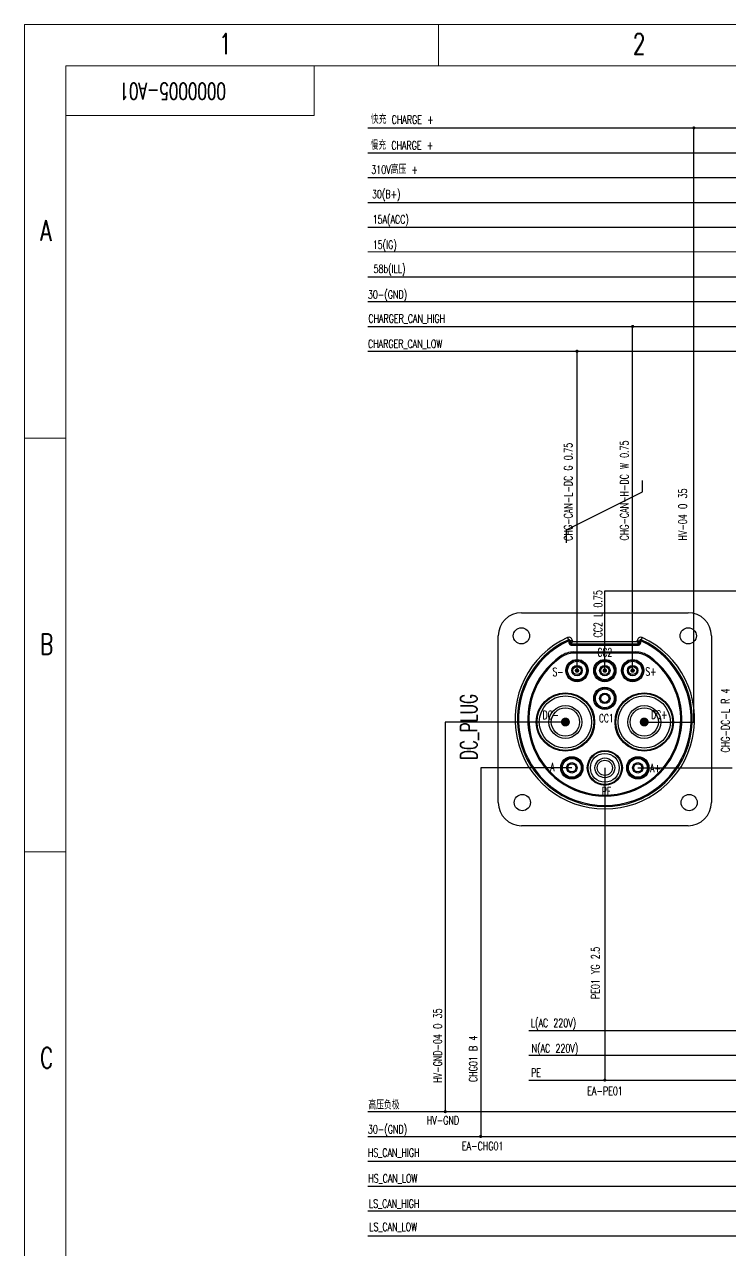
# Model space of a CAD drawing. Header units: millimetres. Extents: x 944 to 3046, y -306 to 288.
# Drawn here: x 943.6 to 1114.2, y -8 to 288.4 of the extents above; entities that cross this region are included whole.
import ezdxf

# ---------------------------------------------------------------- set-up
doc = ezdxf.new("R2010")
doc.units = ezdxf.units.MM
doc.linetypes.add('DASHED', pattern=[19.05, 12.7, -6.35])
doc.layers.add('0Filament', color=7, linetype='Continuous', lineweight=20)
doc.layers.add('IG电', color=30, linetype='Continuous', lineweight=20)
for name, color, linetype in [('310V高压地', 60, 'Continuous'), ('310V高压电源', 221, 'Continuous'), ('3DASHED', 3, 'DASHED'), ('ACC电源', 20, 'Continuous'), ('BCM', 7, 'Continuous'), ('L', 212, 'Continuous'), ('N', 145, 'Continuous'), ('PE', 70, 'Continuous'), ('低速CAN低', 21, 'Continuous'), ('地线', 2, 'Continuous'), ('快充电源', 230, 'Continuous'), ('慢充电源', 200, 'Continuous'), ('文字层', 7, 'Continuous'), ('电器件', 4, 'Continuous'), ('电池电', 10, 'Continuous')]:
    doc.layers.add(name, color=color, linetype=linetype)
doc.layers.add('低速CAN高', color=7, linetype='Continuous', true_color=0x9c6471)
for name, color, linetype, plot in [('充电CAN低', 31, 'Continuous', False), ('充电CAN高', 235, 'Continuous', False), ('背光电源', 5, 'Continuous', False), ('高速CAN高', 23, 'Continuous', False)]:
    doc.layers.add(name, color=color, linetype=linetype, plot=plot)
doc.layers.add('高速CAN低', color=7, linetype='Continuous', true_color=0xffa500, plot=False)
doc.styles.add('HZ', font='txt.shx', dxfattribs={"width": 0.7, "height": 2})
doc.styles.add('HZ-3.0', font='txt.shx', dxfattribs={"width": 0.7, "height": 3.5, "bigfont": 'hztxt.shx'})

msp = doc.modelspace()

# ---------------------------------------------------------------- hatches: boundary and pattern name
at = {"layer": '0Filament', "ltscale": 0.1}
for points in [[(1104.94, 263.38, 1), (1105.74, 263.38, 1)], [(1090.15, 215.38, 1), (1090.94, 215.38, 1)], [(1076.71, 209.38, 1), (1077.5, 209.38, 1)], [(1083.43, 33.14, 1), (1084.22, 33.14, 1)], [(1044.87, 25.52, 1), (1045.67, 25.52, 1)], [(1053.43, 19.52, 1), (1054.23, 19.52, 1)]]:
    msp.add_hatch(color=0, dxfattribs=at).paths.add_polyline_path(points)

# ---------------------------------------------------------------- linework, layer by layer
for p, q in [((1083.83, 132.17), (1083.83, 151.42)), ((1083.83, 151.42), (1348.75, 151.42))]:
    msp.add_line(p, q)
at = {"layer": '0Filament', "color": 7}
for p, q in [((943.61, -305.62), (943.61, 288.38)), ((943.61, 288.38), (3045.61, 288.38)), ((953.61, 266.38), (1013.61, 266.38))]:
    msp.add_line(p, q, dxfattribs=at)
at = {"layer": '0Filament'}
for p, q in [((1043.61, 278.38), (1043.61, 288.38)), ((943.61, 188.38), (953.61, 188.38)), ((943.61, 88.38), (953.61, 88.38))]:
    msp.add_line(p, q, dxfattribs=at)
at = {"layer": '0Filament', "color": 2}
for p, q in [((953.61, -295.62), (953.61, 278.38)), ((953.61, 278.38), (3035.61, 278.38))]:
    msp.add_line(p, q, dxfattribs=at)
at = {"layer": '0Filament', "color": 7, "ltscale": 0.3}
msp.add_line((1013.61, 266.38), (1013.61, 278.38), dxfattribs=at)
at = {"layer": '0Filament', "color": 7}
msp.add_point((953.61, 266.38), dxfattribs=at)
at = {"layer": '310V高压地'}
for p, q in [((1074.31, 119.73), (1045.27, 119.73)), ((1045.27, 119.73), (1045.27, 25.52)), ((1026.59, 25.52), (1801.15, 25.52))]:
    msp.add_line(p, q, dxfattribs=at)
at = {"layer": '310V高压电源'}
msp.add_line((1026.59, 251.38), (3003.68, 251.38), dxfattribs=at)
at = {"layer": 'ACC电源'}
msp.add_line((1026.59, 239.38), (3003.68, 239.38), dxfattribs=at)
at = {"layer": 'BCM', "color": 3, "lineweight": -3}
for p, q in [((1092.91, 175.35), (1092.91, 178.13)), ((1074.54, 166.17), (1092.91, 175.35)), ((1074.54, 163.08), (1074.54, 166.17))]:
    msp.add_line(p, q, dxfattribs=at)
at = {"layer": 'IG电'}
msp.add_line((1026.59, 233.38), (3003.68, 233.38), dxfattribs=at)
at = {"layer": 'L'}
msp.add_line((1065.44, 45.14), (1322.87, 45.14), dxfattribs=at)
at = {"layer": 'N'}
msp.add_line((1065.44, 39.14), (1322.87, 39.14), dxfattribs=at)
at = {"layer": 'PE'}
for p, q in [((1083.83, 108.65), (1083.83, 33.14)), ((1065.44, 33.14), (1322.87, 33.14))]:
    msp.add_line(p, q, dxfattribs=at)
at = {"layer": '低速CAN低'}
msp.add_line((1026.59, -4.48), (3003.68, -4.48), dxfattribs=at)
at = {"layer": '低速CAN高'}
msp.add_line((1026.59, 1.52), (3003.68, 1.52), dxfattribs=at)
at = {"layer": '充电CAN低'}
for p, q in [((1026.59, 209.38), (1422.08, 209.38)), ((1077.11, 132.17), (1077.11, 209.38))]:
    msp.add_line(p, q, dxfattribs=at)
at = {"layer": '充电CAN高'}
for p, q in [((1026.59, 215.38), (1422.08, 215.38)), ((1090.55, 132.17), (1090.55, 215.38))]:
    msp.add_line(p, q, dxfattribs=at)
at = {"layer": '地线'}
for p, q in [((1026.59, 221.38), (3003.68, 221.38)), ((1075.85, 108.65), (1053.83, 108.65)), ((1053.83, 108.65), (1053.83, 19.52)), ((1026.59, 19.52), (3003.68, 19.52))]:
    msp.add_line(p, q, dxfattribs=at)
at = {"layer": '快充电源'}
for p, q in [((1026.59, 263.38), (3003.68, 263.38)), ((1105.34, 119.73), (1105.34, 263.38)), ((1093.35, 119.73), (1105.34, 119.73))]:
    msp.add_line(p, q, dxfattribs=at)
at = {"layer": '慢充电源'}
msp.add_line((1026.59, 257.38), (3003.68, 257.38), dxfattribs=at)
at = {"layer": '电器件', "color": 140, "lineweight": -3}
for p, q in [((1063.67, 146.17), (1103.99, 146.17)), ((1058.07, 100.25), (1058.07, 140.57)), ((1109.59, 140.57), (1109.59, 100.25)), ((1075.71, 138.63), (1091.95, 138.63)), ((1075.71, 138.35), (1091.95, 138.35)), ((1075.99, 139.19), (1091.67, 139.19)), ((1076.36, 136.67), (1091.29, 136.67)), ((1091.29, 136.39), (1076.36, 136.39)), ((1103.99, 94.65), (1063.67, 94.65))]:
    msp.add_line(p, q, dxfattribs=at)
at = {"layer": '电器件', "color": 140, "lineweight": -3, "ltscale": 0.025}
for p, q in [((1074.8, 140.14), (1075.03, 139.63)), ((1075.99, 139.37), (1075.43, 139.37)), ((1091.67, 139.37), (1092.23, 139.37)), ((1092.85, 140.14), (1092.62, 139.63))]:
    msp.add_line(p, q, dxfattribs=at)
at = {"layer": '电器件', "color": 140, "lineweight": -3, "ltscale": 0.012499}
for p, q in [((1075.03, 139.63), (1075.15, 139.37)), ((1073.15, 135.66), (1073.31, 135.43))]:
    msp.add_line(p, q, dxfattribs=at)
at = {"layer": '电器件', "color": 140, "lineweight": -3, "ltscale": 0.0125}
for p, q in [((1075.43, 139.37), (1075.15, 139.37)), ((1092.51, 139.37), (1092.23, 139.37)), ((1075.43, 138.91), (1075.15, 138.91)), ((1075.71, 138.35), (1075.71, 138.63)), ((1076.36, 136.67), (1076.36, 136.39)), ((1091.29, 136.67), (1091.29, 136.39)), ((1091.95, 138.35), (1091.95, 138.63)), ((1092.23, 138.91), (1092.51, 138.91))]:
    msp.add_line(p, q, dxfattribs=at)
at = {"layer": '电器件', "color": 140, "lineweight": -3, "ltscale": 0.020551}
for p, q in [((1075.15, 139.37), (1075.15, 138.91)), ((1075.43, 139.37), (1075.43, 138.91)), ((1092.23, 138.91), (1092.23, 139.37)), ((1092.51, 138.91), (1092.51, 139.37))]:
    msp.add_line(p, q, dxfattribs=at)
at = {"layer": '电器件', "color": 140, "lineweight": -3, "ltscale": 0.008051}
for p, q in [((1075.99, 139.37), (1075.99, 139.19)), ((1091.67, 139.19), (1091.67, 139.37))]:
    msp.add_line(p, q, dxfattribs=at)
at = {"layer": '电器件', "color": 140, "lineweight": -3, "ltscale": 0.012501}
for p, q in [((1092.62, 139.63), (1092.51, 139.37)), ((1094.5, 135.66), (1094.34, 135.43))]:
    msp.add_line(p, q, dxfattribs=at)
at = {"layer": '电器件', "color": 140, "lineweight": -3, "ltscale": 0.027951}
for p, q in [((1075.43, 138.91), (1075.99, 139.19)), ((1075.99, 139.19), (1075.71, 138.63)), ((1091.67, 139.19), (1092.23, 138.91)), ((1091.67, 139.19), (1091.95, 138.63))]:
    msp.add_line(p, q, dxfattribs=at)
at = {"layer": '电器件', "color": 140, "lineweight": -3}
for points, const_width in [([(1076.84, 132.17, 1), (1077.38, 132.17, 1)], 0.54), ([(1083.56, 132.17, 1), (1084.1, 132.17, 1)], 0.54), ([(1090.28, 132.17, 1), (1090.82, 132.17, 1)], 0.54), ([(1073.77, 119.73, 1), (1074.85, 119.73, 1)], 1.08), ([(1092.81, 119.73, 1), (1093.89, 119.73, 1)], 1.08)]:
    msp.add_lwpolyline(points, format="xyb", close=True, dxfattribs=dict(at, const_width=const_width))
for centre, radius in [((1063.67, 140.57), 1.96), ((1103.99, 140.57), 1.96), ((1077.11, 132.17), 2.69), ((1077.11, 132.17), 2.55), ((1077.11, 132.17), 2.27), ((1077.11, 132.17), 1.26), ((1083.83, 132.17), 2.69), ((1083.83, 132.17), 2.5), ((1083.83, 132.17), 2.22), ((1083.83, 132.17), 1.26), ((1090.55, 132.17), 2.69), ((1090.55, 132.17), 2.55), ((1090.55, 132.17), 2.27), ((1090.55, 132.17), 1.26), ((1077.11, 132.17), 0.98), ((1083.83, 132.17), 0.98), ((1090.55, 132.17), 0.98), ((1083.83, 125.45), 2.69), ((1083.83, 125.45), 2.55), ((1083.83, 125.45), 2.27), ((1074.31, 119.73), 7.06), ((1074.31, 119.73), 6.87), ((1074.31, 119.73), 6.31), ((1083.83, 125.45), 1.26), ((1083.83, 125.45), 0.98), ((1093.35, 119.73), 7.06), ((1093.35, 119.73), 6.87), ((1093.35, 119.73), 6.31), ((1074.31, 119.73), 3.98), ((1074.31, 119.73), 3.42), ((1093.35, 119.73), 3.98), ((1093.35, 119.73), 3.42), ((1083.83, 108.65), 4.23), ((1083.83, 108.65), 4.04), ((1075.85, 108.65), 2.69), ((1075.85, 108.65), 2.55), ((1075.85, 108.65), 2.27), ((1075.85, 108.65), 1.26), ((1083.83, 108.65), 3.48), ((1083.83, 108.65), 2.38), ((1083.83, 108.65), 1.82), ((1091.81, 108.65), 2.69), ((1091.81, 108.65), 2.55), ((1091.81, 108.65), 2.27), ((1091.81, 108.65), 1.26), ((1075.85, 108.65), 0.98), ((1091.81, 108.65), 0.98), ((1063.89, 100.25), 1.96), ((1104.21, 100.25), 1.96)]:
    msp.add_circle(centre, radius, dxfattribs=at)
for centre, radius, start, end in [((1063.67, 140.57), 5.6, 90, 180), ((1103.99, 140.57), 5.6, 0, 90), ((1083.83, 120.41), 21.7, 114.5891, 65.4108), ((1083.83, 120.41), 21.14, 114.5891, 65.4109), ((1083.83, 120.41), 20.86, 114.5891, 65.4109), ((1075.15, 139.37), 0.84, 0, 114.5891), ((1075.15, 139.37), 0.28, 0, 114.5891), ((1092.51, 139.37), 0.84, 65.4109, 180), ((1092.51, 139.37), 0.28, 65.4109, 180), ((1076.36, 131.07), 5.6, 90, 124.9797), ((1076.36, 131.07), 5.32, 90, 124.9797), ((1075.71, 138.91), 0.56, 180, 270), ((1075.71, 138.91), 0.28, 180, 270), ((1091.29, 131.07), 5.6, 55.0203, 90), ((1091.29, 131.07), 5.32, 55.0203, 90), ((1091.95, 138.91), 0.28, 270, 360), ((1091.95, 138.91), 0.56, 270, 0), ((1083.83, 120.41), 18.62, 124.9797, 55.0202), ((1083.83, 120.41), 18.34, 124.9797, 55.0203), ((1063.67, 100.25), 5.6, 180, 270), ((1103.99, 100.25), 5.6, 270, 0)]:
    msp.add_arc(centre, radius, start, end, dxfattribs=at)
at = {"layer": '电池电'}
for p, q in [((1026.59, 245.38), (3003.68, 245.38)), ((1091.81, 108.65), (1114.62, 108.65))]:
    msp.add_line(p, q, dxfattribs=at)
at = {"layer": '背光电源'}
msp.add_line((1026.59, 227.38), (3003.68, 227.38), dxfattribs=at)
at = {"layer": '高速CAN低'}
msp.add_line((1026.59, 7.52), (3003.68, 7.52), dxfattribs=at)
at = {"layer": '高速CAN高'}
msp.add_line((1026.59, 13.52), (3003.68, 13.52), dxfattribs=at)

# ---------------------------------------------------------------- texts
at = {"layer": '0Filament', "style": 'HZ', "width": 0.7}
for s, p in [('1', (990.6, 281.22)), ('2', (1090.6, 281.22)), ('A', (947.37, 236.04)), ('B', (947.37, 136.04)), ('C', (947.37, 36.04))]:
    msp.add_text(s, height=5, dxfattribs=at).set_placement(p)
at = {"layer": '0Filament', "style": 'HZ', "width": 0.67}
msp.add_text('0000005-A01', height=4, rotation=180, dxfattribs=at).set_placement((992.27, 274.24))
at = {"layer": '3DASHED', "char_height": 2, "attachment_point": 1, "rotation": 90, "style": 'HZ-3.0'}
for s, insert in [('CHG-CAN-L-DC G 0.75 ', (1073.99, 163.55)), ('CHG-CAN-H-DC W 0.75 ', (1087.55, 163.64)), ('HV-04 O 35 ', (1101.65, 163.61)), ('CC2 L 0.75', (1081.16, 140.17)), ('CHG-DC-L R 4', (1111.97, 112.37)), ('PE01 YG 2.5', (1080.54, 52.74)), ('HV-GND-04 O 35 ', (1042.44, 32.5)), ('CHG01 B 4 ', (1051.01, 32.68))]:
    msp.add_mtext(s, dxfattribs=dict(at, insert=insert))
at = {"layer": '3DASHED', "char_height": 2, "attachment_point": 1, "style": 'HZ-3.0'}
for s, insert in [('EA-PE01 ', (1079.59, 31.53)), ('HV-GND ', (1040.82, 24.43)), ('EA-CHG01 ', (1049.31, 18.2))]:
    msp.add_mtext(s, dxfattribs=dict(at, insert=insert))
at = {"layer": '文字层', "char_height": 2, "width": 15.2806, "attachment_point": 1, "line_spacing_factor": 0.75, "style": 'HZ-3.0'}
for s, insert in [('快充 CHARGE +', (1027.3, 266.39)), ('慢充 CHARGE +', (1027.22, 260.15)), ('310V高压 +', (1027.39, 254.29)), ('30(B+)', (1027.57, 248.36)), ('15A(ACC)', (1027.72, 242.26)), ('15(IG)', (1027.74, 236.12)), ('58b(ILL)', (1027.94, 230.31)), ('30-(GND)', (1026.58, 224.1)), ('CHARGER_CAN_HIGH', (1026.69, 218.28)), ('CHARGER_CAN_LOW', (1026.61, 212.17)), ('L(AC 220V)', (1065.94, 47.98)), ('N(AC 220V)', (1066.15, 41.82)), ('PE', (1066.01, 35.97)), ('高压负极', (1026.67, 28.08)), ('30-(GND)', (1026.58, 22.24)), ('HS_CAN_HIGH', (1026.57, 16.6)), ('HS_CAN_LOW', (1026.66, 10.37)), ('LS_CAN_HIGH', (1026.83, 4.27)), ('LS_CAN_LOW', (1026.9, -1.34))]:
    msp.add_mtext(s, dxfattribs=dict(at, insert=insert))
at = {"layer": '电器件', "color": 140, "lineweight": -3, "style": 'HZ', "width": 0.67}
for s, p in [('CC2', (1082.05, 135.57)), ('S-', (1071.21, 130.84)), ('S+', (1093.63, 130.95)), ('DC-', (1068.8, 120.42)), ('CC1', (1082.41, 119.66)), ('DC+', (1095.04, 120.54)), ('A-', (1070.63, 107.84)), ('A+', (1094.79, 107.59)), ('PE', (1083.13, 101.98))]:
    msp.add_text(s, height=2, dxfattribs=at).set_placement(p)
msp.add_text('DC_PLUG', height=4, rotation=90, dxfattribs=at).set_placement((1052.96, 110.53))

doc.saveas('drawing.dxf')
